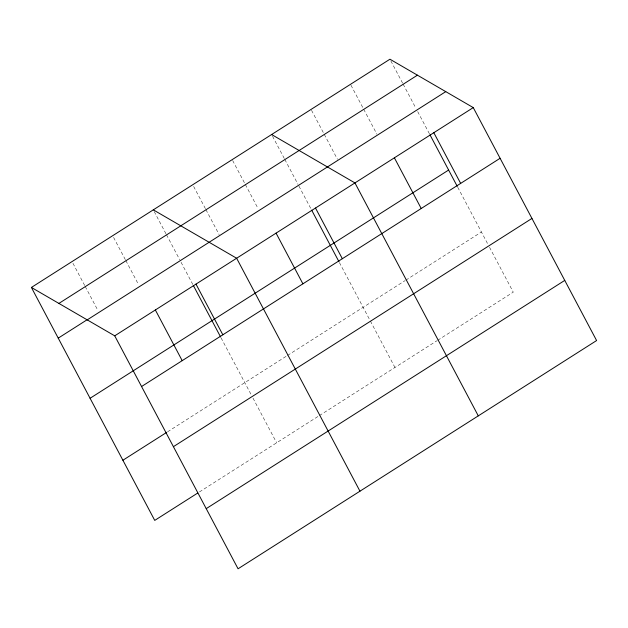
<?xml version="1.0" encoding="UTF-8"?>
<svg xmlns="http://www.w3.org/2000/svg" width="628" height="628" viewBox="0 0 628 628"><rect width="100%" height="100%" fill="white"/><g stroke="black" fill="none" stroke-linecap="round" stroke-linejoin="round"><path stroke-width="0.47" stroke-dasharray="3.14 2.35" d="M167.59 431.797L286.698 355.974M287.522 355.448L405.021 280.653M405.837 280.135L481.433 232.015M199.437 491.944L318.545 416.121M319.369 415.595L436.86 340.8M437.685 340.282L513.272 292.161L488.71 245.76M390.844 60.932L402.674 83.265M403.129 84.128L415.862 108.181M417.683 111.619L429.513 133.96M457.734 187.254L488.254 244.904M350.95 85.18L363.235 108.369M363.691 109.233L376.879 134.149M311.512 110.285L323.797 133.481M324.252 134.337L337.44 159.253M272.528 136.252L284.358 158.586M284.814 159.441L298.002 184.357M298.912 186.076L311.198 209.273M339.418 262.575L369.939 320.217M370.394 321.081L394.957 367.474M232.635 160.493L244.92 183.69M245.375 184.554L258.108 208.606M193.652 186.461L205.482 208.794M205.929 209.658L219.125 234.566M154.213 211.565L166.035 233.906M166.491 234.762L179.687 259.678M181.052 262.253L192.875 284.594M221.095 337.895L251.161 394.674M252.982 398.113L276.642 442.795M113.582 237.431L125.404 259.772M125.859 260.628L138.592 284.68M72.942 263.297L84.772 285.638M85.227 286.494L97.96 310.546"/><path stroke-width="0.94" d="M31.4 287.451L389.941 59.213L473.261 107.608L596.6 340.549L238.059 568.787L114.728 335.839L31.4 287.451L154.739 520.392L197.812 492.98M58.899 303.418L417.432 75.179M58.239 338.131L87.496 319.511M87.229 319.872L445.762 91.633M114.728 335.839L473.261 107.608M90.079 398.278L448.62 170.047M141.559 386.526L500.1 158.287M122.892 460.245L166.781 432.315M173.407 446.673L531.947 218.434M206.22 508.641L564.753 280.402M271.618 134.533L354.946 182.921L478.285 415.869M153.303 209.846L236.63 258.241L359.962 491.19M433.822 132.712L460.662 183.4M429.968 134.816L457.278 186.398M394.384 157.816L421.223 208.504M315.507 208.033L342.339 258.712M311.653 210.137L338.963 261.711M276.069 233.137L302.9 283.817M195.991 284.107L222.83 334.795M193.33 285.45L220.64 337.032M155.359 309.973L182.198 360.66"/></g></svg>
